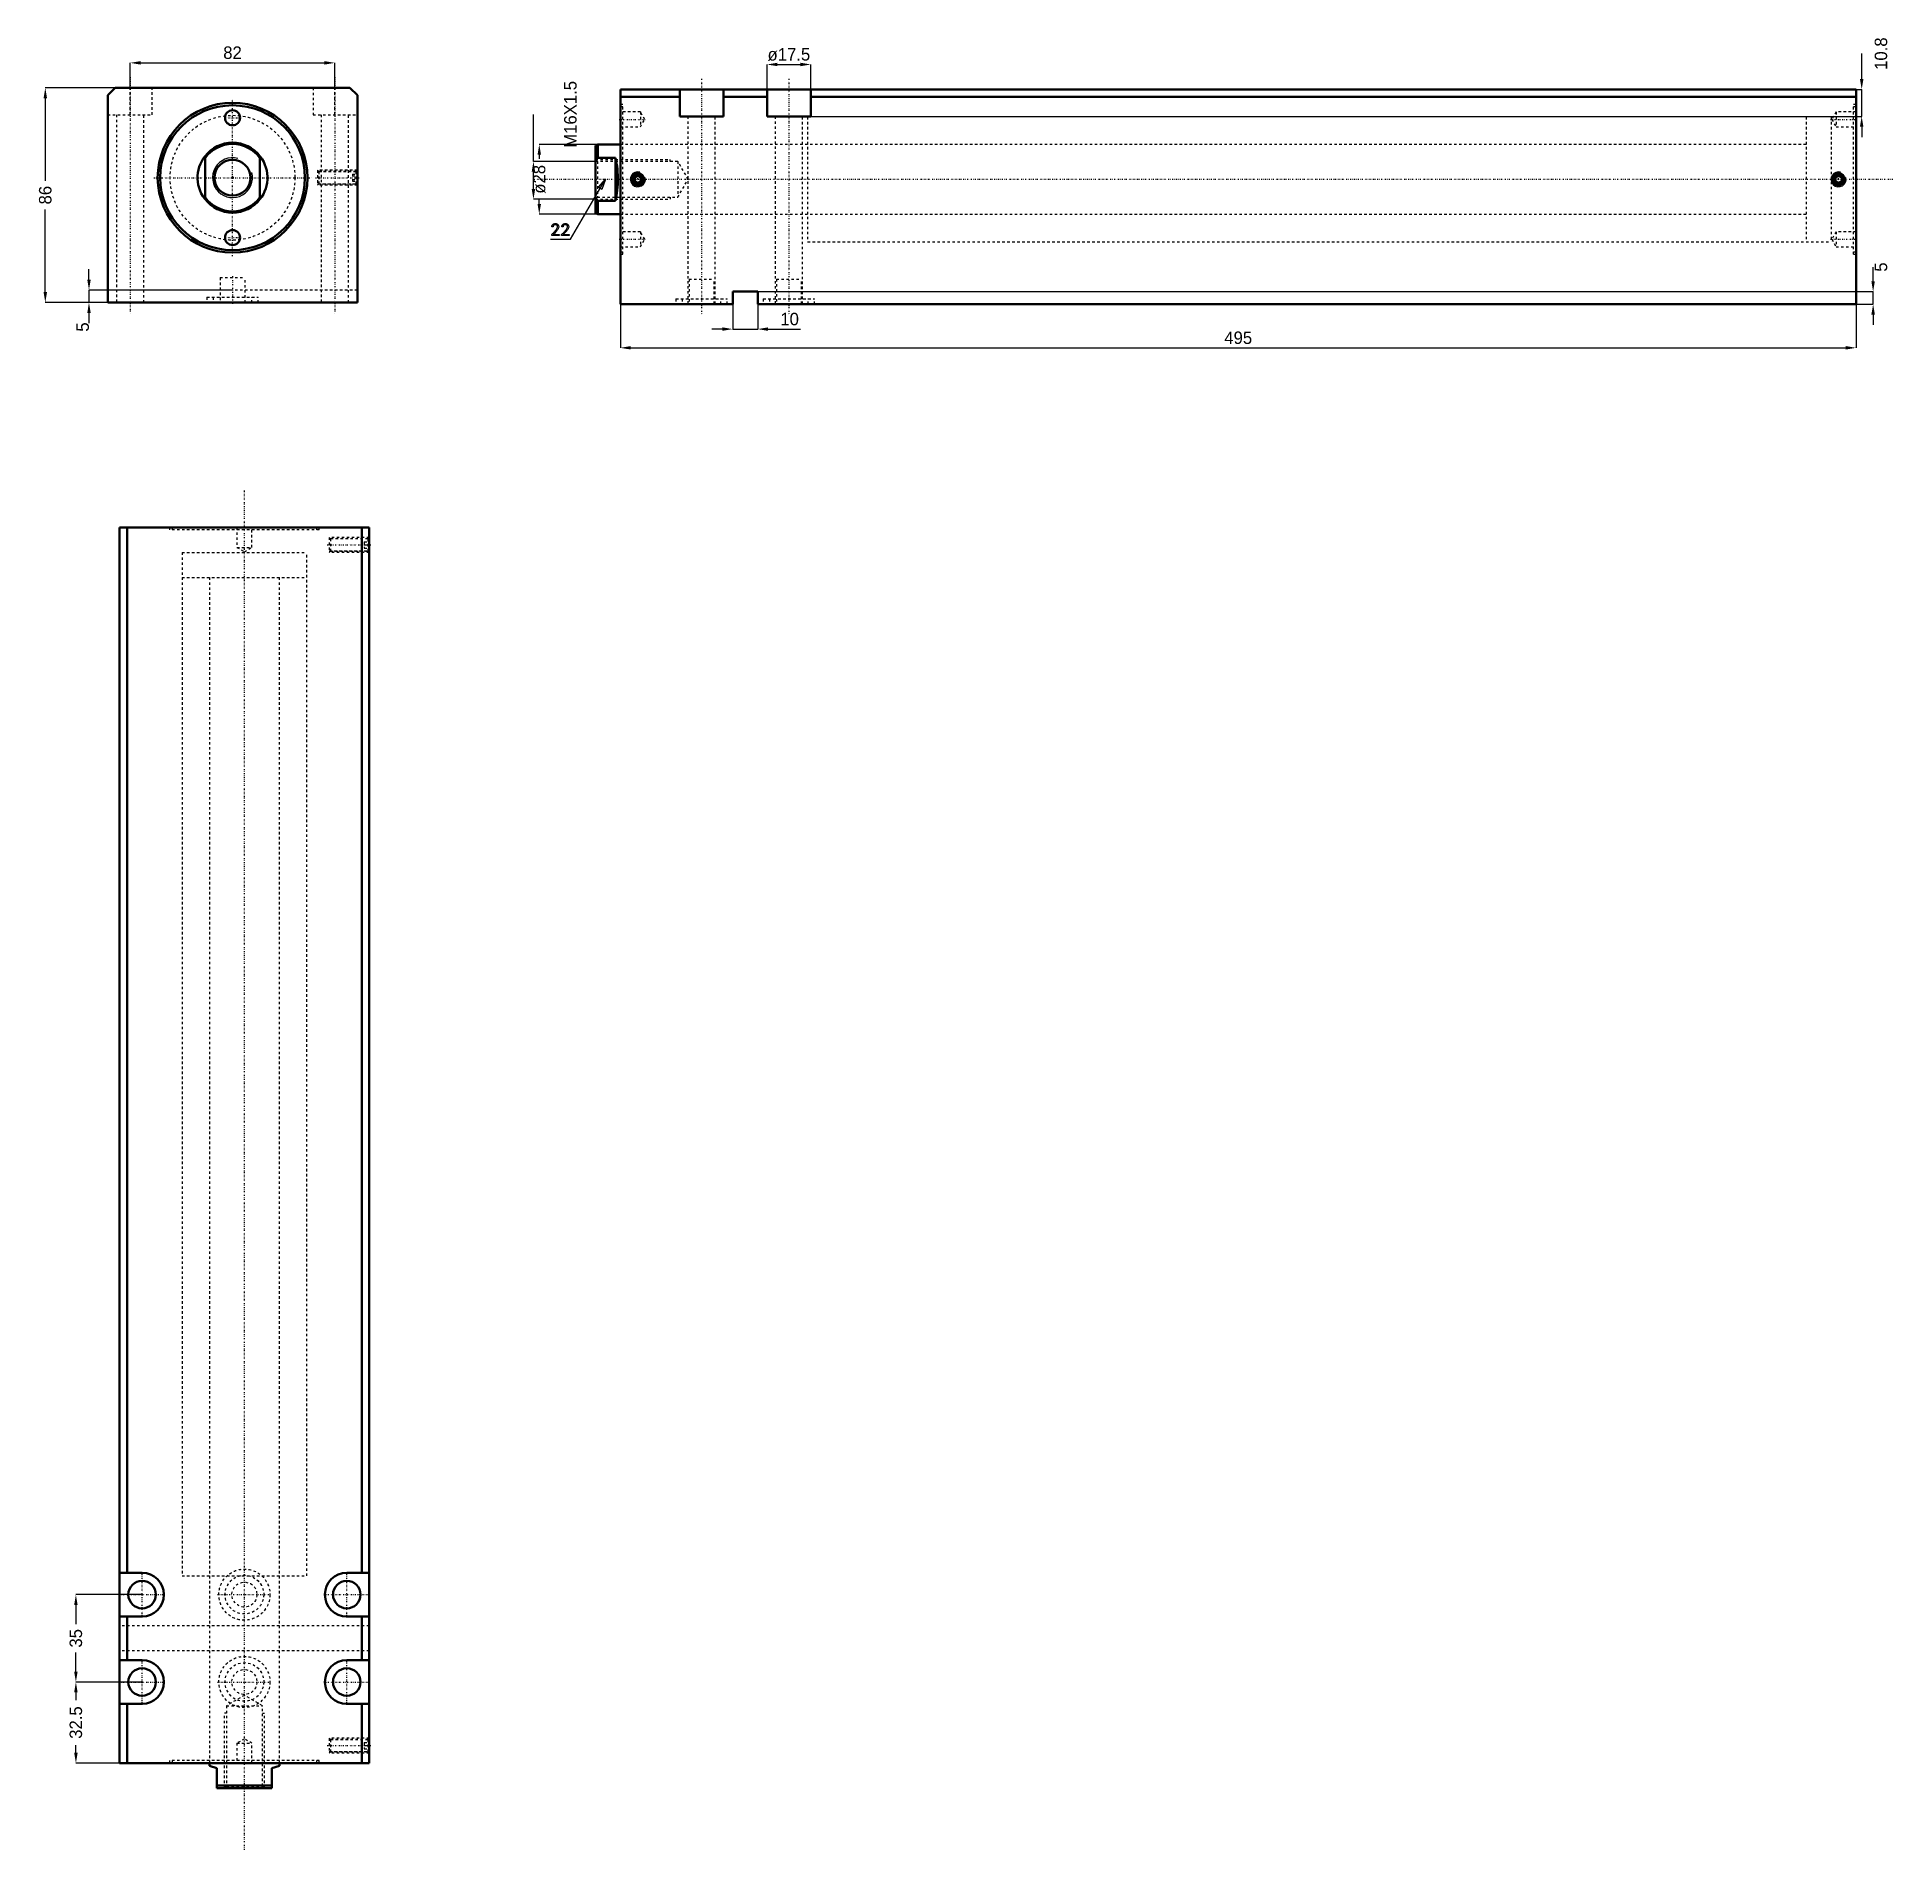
# Model space of a CAD drawing. Header units: millimetres. Extents: x -78 to 665, y -670 to 56.
import ezdxf

# ---------------------------------------------------------------- set-up
doc = ezdxf.new("R2010")
doc.units = ezdxf.units.MM
doc.linetypes.add('Center', pattern=[1.5, 0.45, -0.5, 0.05, -0.5])
doc.linetypes.add('Dashed', pattern=[2, 1, -1])
for name, color, linetype, lineweight in [('2d ConnectionPoints', 7, 'Continuous', 50), ('AM_0', 7, 'Continuous', 50), ('AM_5', 3, 'Continuous', 25), ('AM_7', 7, 'Center', 25), ('AM_9', 6, 'Dashed', 25)]:
    doc.layers.add(name, color=color, linetype=linetype, lineweight=lineweight)
doc.dimstyles.new('ISO-25', dxfattribs={"dimtxt": 2.5, "dimasz": 2.5, "dimexe": 1.25, "dimexo": 0.625, "dimtad": 1, "dimtxsty": 'Standard', "dimcen": 2.5, "dimadec": 0, "dimazin": 0, "dimtfac": 1, "dimtmove": 0, "dimatfit": 3, "dimfxl": 0, "dimarcsym": 0})

# ---------------------------------------------------------------- blocks, each defined once
blk = doc.blocks.new('1_JECX_MF_INLA_50_400_0_rod__0_in_JECX_MF_160_INLA_50_400_0__0')
at = {"layer": 'AM_0'}
for p, q in [((-11, -8.66), (-11, 8.66)), ((11, 8.66), (11, -8.66))]:
    blk.add_line(p, q, dxfattribs=at)
for points in [[(-11, 8.66), (-11.71, 7.67), (-12.34, 6.62), (-12.87, 5.52), (-13.3, 4.38), (-13.63, 3.2), (-13.86, 2), (-13.98, 0.78), (-13.99, -0.44), (-13.9, -1.65), (-13.7, -2.86), (-13.4, -4.04), (-13, -5.2), (-12.5, -6.31), (-11.9, -7.37), (-11.21, -8.38), (-11, -8.66)], [(11, -8.66), (11.71, -7.67), (12.34, -6.62), (12.87, -5.52), (13.3, -4.38), (13.63, -3.2), (13.86, -2), (13.98, -0.78), (13.99, 0.44), (13.9, 1.65), (13.7, 2.86), (13.4, 4.04), (13, 5.2), (12.5, 6.31), (11.9, 7.37), (11.21, 8.38), (11, 8.66)]]:
    blk.add_lwpolyline(points, dxfattribs=at)
blk.add_circle((0, 0), 7.19, dxfattribs=at)
for radius, start, end in [(14, 38.21321, 141.78679), (13.5, 35.43094, 144.56906), (13.5, 215.43094, 324.56906), (14, 218.21321, 321.78679)]:
    blk.add_arc((0, 0), radius, start, end, dxfattribs=at)
at = {"layer": 'AM_5'}
blk.add_arc((0, 0), 8, 75, 15, dxfattribs=at)
blk = doc.blocks.new('2_JECX_MF_EXLA_50_400_0_body__0_in_JECX_MF_160_INLA_50_400_0__0')
at = {"layer": 'AM_0'}
for p, q in [((-47, 36), (-50, 33)), ((-50, 33), (-50, -50)), ((47, 36), (-47, 36)), ((50, 33), (47, 36)), ((50, -50), (50, 33)), ((-50, -50), (50, -50))]:
    blk.add_line(p, q, dxfattribs=at)
for centre, radius in [((0, 0), 30), ((0, 0), 29), ((0, 24), 3), ((0, -24), 3)]:
    blk.add_circle(centre, radius, dxfattribs=at)
at = {"layer": 'AM_5', "linetype": 'Dashed'}
for p, q in [((50, 3), (34, 3)), ((50, -3), (34, -3))]:
    blk.add_line(p, q, dxfattribs=at)
at = {"layer": 'AM_7'}
for p, q in [((-41, 40.3), (-41, -54.3)), ((41, 40.3), (41, -54.3)), ((0, -31.5), (0, 31.5)), ((-3.15, 24), (3.15, 24)), ((-31.5, 0), (31.5, 0)), ((33.2, 0), (50.8, 0)), ((-3.15, -24), (3.15, -24)), ((0, -39.5), (0, -50.5))]:
    blk.add_line(p, q, dxfattribs=at)
at = {"layer": 'AM_9'}
for p, q in [((-41, 25.2), (-41, 36)), ((-32.25, 25.2), (-32.25, 36)), ((32.25, 36), (32.25, 25.2)), ((41, 25.2), (41, 36)), ((-50, 25.2), (-32.25, 25.2)), ((-46.5, 25.2), (-46.5, -50)), ((-35.5, -50), (-35.5, 25.2)), ((32.25, 25.2), (50, 25.2)), ((35.5, 25.2), (35.5, -50)), ((46.5, -50), (46.5, 25.2)), ((34.54, 2.46), (34, 3)), ((34, 3), (34, -3)), ((49.5, 2.4), (34, 2.4)), ((49.46, 2.46), (34.54, 2.46)), ((34.54, 2.46), (34.54, -2.46)), ((48, 1.44), (50, 1.44)), ((48, 1.44), (48, -1.44)), ((48, 0.72), (50, 0.72)), ((50, 3), (49.46, 2.46)), ((49.46, 2.46), (49.46, -2.46)), ((50, 1.9), (49.5, 2.4)), ((49.5, 2.4), (49.5, -2.4)), ((34, -2.4), (49.5, -2.4)), ((34, -3), (34.54, -2.46)), ((34.54, -2.46), (49.46, -2.46)), ((48, -0.72), (50, -0.72)), ((48, -1.44), (50, -1.44)), ((49.46, -2.46), (50, -3)), ((49.5, -2.4), (50, -1.9)), ((-5, -40), (5, -40)), ((-5, -40), (-5, -50)), ((5, -50), (5, -40)), ((50, -45), (-50, -45)), ((-10.25, -47.9), (10.25, -47.9)), ((-10.25, -47.9), (-10.25, -50)), ((-7.75, -47.9), (-7.75, -50)), ((7.75, -50), (7.75, -47.9)), ((10.25, -50), (10.25, -47.9))]:
    blk.add_line(p, q, dxfattribs=at)
blk.add_circle((0, 0), 25, dxfattribs=at)
blk = doc.blocks.new('*D3')
at = {"layer": 'AM_5', "color": 0, "lineweight": -2}
for p, q in [((-41, 36), (-41, 46)), ((-36.83, 46), (36.83, 46)), ((41, 36), (41, 46))]:
    blk.add_line(p, q, dxfattribs=at)
at = {"layer": 'AM_5', "color": 0}
for points in [[(-36.83, 46.69), (-36.83, 45.31), (-41, 46)], [(36.83, 45.31), (36.83, 46.69), (41, 46)]]:
    blk.add_solid(points, dxfattribs=at)
at = {"layer": 'Defpoints', "color": 0}
for p in [(41, 46), (-41, 36), (41, 36)]:
    blk.add_point(p, dxfattribs=at)
at = {"layer": 'AM_5', "color": 0, "insert": (0, 50.05), "char_height": 5, "attachment_point": 5}
blk.add_mtext('82', dxfattribs=at)
blk = doc.blocks.new('*D4')
at = {"layer": 'AM_5', "color": 0, "lineweight": -2}
for p, q in [((-47, 36), (-75, 36)), ((-75, 31.83), (-75, -1.28)), ((-75, -45.83), (-75, -12.72)), ((-50, -50), (-75, -50))]:
    blk.add_line(p, q, dxfattribs=at)
at = {"layer": 'AM_5', "color": 0}
for points in [[(-74.31, 31.83), (-75.69, 31.83), (-75, 36)], [(-75.69, -45.83), (-74.31, -45.83), (-75, -50)]]:
    blk.add_solid(points, dxfattribs=at)
at = {"layer": 'Defpoints', "color": 0}
for p in [(-47, 36), (-75, -50), (-50, -50)]:
    blk.add_point(p, dxfattribs=at)
at = {"layer": 'AM_5', "color": 0, "insert": (-75, -7), "char_height": 5, "attachment_point": 5, "rotation": 90}
blk.add_mtext('86', dxfattribs=at)
blk = doc.blocks.new('*D5')
at = {"layer": 'AM_5', "color": 0, "lineweight": -2}
for p, q in [((-57.5, -40.83), (-57.5, -36.67)), ((0, -45), (-57.5, -45)), ((-57.5, -45), (-57.5, -50)), ((-50, -50), (-57.5, -50)), ((-57.5, -54.17), (-57.5, -58.33))]:
    blk.add_line(p, q, dxfattribs=at)
at = {"layer": 'AM_5', "color": 0}
for points in [[(-58.19, -40.83), (-56.81, -40.83), (-57.5, -45)], [(-56.81, -54.17), (-58.19, -54.17), (-57.5, -50)]]:
    blk.add_solid(points, dxfattribs=at)
at = {"layer": 'Defpoints', "color": 0}
for p in [(-57.5, -50), (-50, -50), (0, -45)]:
    blk.add_point(p, dxfattribs=at)
at = {"layer": 'AM_5', "color": 0, "insert": (-60, -59.83), "char_height": 5, "attachment_point": 5, "rotation": 90}
blk.add_mtext('5', dxfattribs=at)
blk = doc.blocks.new('1_JECX_MF_INLA_50_400_0_rod__0_in_JECX_MF_160_INLA_50_400_0__4')
at = {"layer": 'AM_0'}
for p, q in [((-14, 0), (-14, -1.03)), ((14, -1.03), (14, 0)), ((-11, -2), (-14, -1.03)), ((-11, -10), (-11, -2)), ((14, -1.03), (11, -2)), ((11, -2), (11, -10)), ((-11, -9), (11, -9)), ((-11, -10), (11, -10))]:
    blk.add_line(p, q, dxfattribs=at)
at = {"layer": 'AM_5', "linetype": 'Dashed'}
for p, q in [((-8, -10), (-8, 20)), ((-7.19, 20), (-8, 20)), ((7.19, 20), (8, 20)), ((8, -10), (8, 20))]:
    blk.add_line(p, q, dxfattribs=at)
at = {"layer": 'AM_7'}
blk.add_line((0, -34.75), (0, 509.75), dxfattribs=at)
at = {"layer": 'AM_9'}
for p, q in [((-25, 485), (25, 485)), ((-25, 485), (-25, 475)), ((25, 475), (25, 485)), ((-25, 475), (25, 475)), ((-14, 475), (-14, 0)), ((14, 0), (14, 475)), ((0, 27.15), (-7.19, 23)), ((-7.19, 23), (7.19, 23)), ((-7.19, 23), (-7.19, -9.19)), ((7.19, 23), (0, 27.15)), ((7.19, -9.19), (7.19, 23)), ((-7.19, -9.19), (-8, -10)), ((-7.19, -9.19), (7.19, -9.19)), ((8, -10), (7.19, -9.19))]:
    blk.add_line(p, q, dxfattribs=at)
blk = doc.blocks.new('2_JECX_MF_EXLA_50_400_0_body__0_in_JECX_MF_160_INLA_50_400_0__4')
at = {"layer": 'AM_0'}
for p, q in [((50, 495), (-50, 495)), ((-50, 495), (-50, 0)), ((-47, 495), (-47, 76.25)), ((47, 495), (47, 76.25)), ((50, 495), (50, 0)), ((-41, 76.25), (-50, 76.25)), ((50, 76.25), (41, 76.25)), ((-50, 58.75), (-41, 58.75)), ((-47, 58.75), (-47, 41.25)), ((41, 58.75), (50, 58.75)), ((47, 58.75), (47, 41.25)), ((-41, 41.25), (-50, 41.25)), ((50, 41.25), (41, 41.25)), ((-50, 23.75), (-41, 23.75)), ((-47, 23.75), (-47, 0)), ((41, 23.75), (50, 23.75)), ((47, 23.75), (47, 0)), ((50, 0), (-50, 0))]:
    blk.add_line(p, q, dxfattribs=at)
for centre in [(-41, 67.5), (41, 67.5), (-41, 32.5), (41, 32.5)]:
    blk.add_circle(centre, 5.5, dxfattribs=at)
for centre, start, end in [((-41, 67.5), 270, 90), ((41, 67.5), 90, 270), ((-41, 32.5), 270, 90), ((41, 32.5), 90, 270)]:
    blk.add_arc(centre, 8.75, start, end, dxfattribs=at)
at = {"layer": 'AM_5', "linetype": 'Dashed'}
for p, q in [((50, 491), (34, 491)), ((50, 485), (34, 485)), ((50, 10), (34, 10)), ((50, 4), (34, 4))]:
    blk.add_line(p, q, dxfattribs=at)
at = {"layer": 'AM_7'}
for p, q in [((33.2, 488), (50.8, 488)), ((-41, 58.3125), (-41, 76.6875)), ((41, 58.3125), (41, 76.6875)), ((-50.1875, 67.5), (-31.8125, 67.5)), ((-10.7625, 67.5), (10.7625, 67.5)), ((31.8125, 67.5), (50.1875, 67.5)), ((-41, 23.3125), (-41, 41.6875)), ((41, 23.3125), (41, 41.6875)), ((-50.1875, 32.5), (-31.8125, 32.5)), ((-10.7625, 32.5), (10.7625, 32.5)), ((31.8125, 32.5), (50.1875, 32.5)), ((33.2, 7), (50.8, 7))]:
    blk.add_line(p, q, dxfattribs=at)
at = {"layer": 'AM_9'}
for p, q in [((-30, 495), (-30, 494)), ((30, 494), (-30, 494)), ((-29, 495), (-29, 494)), ((-3, 495), (-3, 487)), ((3, 487), (3, 495)), ((29, 494), (29, 495)), ((30, 494), (30, 495)), ((34, 491), (34, 485)), ((34.5415, 490.4585), (34, 491)), ((50, 491), (49.4585, 490.4585)), ((-25, 485), (25, 485)), ((-25, 485), (-25, 75)), ((-3, 487), (0, 485.2679)), ((-3, 487), (3, 487)), ((0, 485.2679), (3, 487)), ((25, 75), (25, 485)), ((49.5, 490.4), (34, 490.4)), ((34, 485.6), (49.5, 485.6)), ((34, 485), (34.5415, 485.5415)), ((49.4585, 490.4585), (34.5415, 490.4585)), ((34.5415, 490.4585), (34.5415, 485.5415)), ((34.5415, 485.5415), (49.4585, 485.5415)), ((48, 489.25), (50, 489.25)), ((48, 489.25), (48, 486.75)), ((48, 488), (50, 488)), ((48, 486.75), (50, 486.75)), ((49.4585, 490.4585), (49.4585, 485.5415)), ((49.4585, 485.5415), (50, 485)), ((49.5, 490.4), (49.5, 485.6)), ((50, 489.9), (49.5, 490.4)), ((49.5, 485.6), (50, 486.1)), ((-25, 75), (25, 75)), ((-14, 75), (-14, 0)), ((14, 0), (14, 75)), ((50, 55), (-50, 55)), ((50, 45), (-50, 45)), ((0, 9.7321), (-3, 8)), ((-3, 8), (3, 8)), ((-3, 8), (-3, 0)), ((3, 8), (0, 9.7321)), ((3, 0), (3, 8)), ((34, 10), (34, 4)), ((34.5415, 9.4585), (34, 10)), ((49.5, 9.4), (34, 9.4)), ((49.4585, 9.4585), (34.5415, 9.4585)), ((34.5415, 9.4585), (34.5415, 4.5415)), ((48, 8.25), (50, 8.25)), ((48, 8.25), (48, 5.75)), ((50, 10), (49.4585, 9.4585)), ((49.4585, 9.4585), (49.4585, 4.5415)), ((50, 8.9), (49.5, 9.4)), ((49.5, 9.4), (49.5, 4.6)), ((30, 1), (-30, 1)), ((-30, 1), (-30, 0)), ((-29, 1), (-29, 0)), ((29, 0), (29, 1)), ((30, 0), (30, 1)), ((34, 4.6), (49.5, 4.6)), ((34, 4), (34.5415, 4.5415)), ((34.5415, 4.5415), (49.4585, 4.5415)), ((48, 7), (50, 7)), ((48, 5.75), (50, 5.75)), ((49.4585, 4.5415), (50, 4)), ((49.5, 4.6), (50, 5.1))]:
    blk.add_line(p, q, dxfattribs=at)
for centre, radius in [((0, 67.5), 10.25), ((0, 67.5), 7.75), ((0, 67.5), 5), ((0, 32.5), 10.25), ((0, 32.5), 7.75), ((0, 32.5), 5)]:
    blk.add_circle(centre, radius, dxfattribs=at)
blk = doc.blocks.new('*D11')
at = {"layer": 'AM_5', "color": 0, "lineweight": -2}
for p, q in [((-36.24, -567.6), (-62.74, -567.6)), ((-62.74, -571.77), (-62.74, -579.43)), ((-62.74, -598.43), (-62.74, -590.77)), ((-36.24, -602.6), (-62.74, -602.6))]:
    blk.add_line(p, q, dxfattribs=at)
at = {"layer": 'AM_5', "color": 0}
for points in [[(-63.44, -571.77), (-62.05, -571.77), (-62.74, -567.6)], [(-63.44, -598.43), (-62.05, -598.43), (-62.74, -602.6)]]:
    blk.add_solid(points, dxfattribs=at)
at = {"layer": 'Defpoints', "color": 0}
for p in [(-62.74, -567.6), (-36.24, -567.6), (-36.24, -602.6)]:
    blk.add_point(p, dxfattribs=at)
at = {"layer": 'AM_5', "color": 0, "insert": (-62.74, -585.1), "char_height": 5, "attachment_point": 5, "rotation": 90}
blk.add_mtext('35', dxfattribs=at)
blk = doc.blocks.new('*D12')
at = {"layer": 'AM_5', "color": 0, "lineweight": -2}
for p, q in [((-36.24, -602.6), (-62.74, -602.6)), ((-62.74, -606.77), (-62.74, -609.85)), ((-62.74, -630.93), (-62.74, -627.85)), ((-45.24, -635.1), (-62.74, -635.1))]:
    blk.add_line(p, q, dxfattribs=at)
at = {"layer": 'AM_5', "color": 0}
for points in [[(-63.44, -606.77), (-62.05, -606.77), (-62.74, -602.6)], [(-63.44, -630.93), (-62.05, -630.93), (-62.74, -635.1)]]:
    blk.add_solid(points, dxfattribs=at)
at = {"layer": 'Defpoints', "color": 0}
for p in [(-36.24, -602.6), (-62.74, -635.1), (-45.24, -635.1)]:
    blk.add_point(p, dxfattribs=at)
at = {"layer": 'AM_5', "color": 0, "insert": (-62.74, -618.85), "char_height": 5, "attachment_point": 5, "rotation": 90}
blk.add_mtext('32.5', dxfattribs=at)
blk = doc.blocks.new('1_JECX_MF_INLA_50_400_0_rod__0_in_JECX_MF_160_INLA_50_400_0__2')
at = {"layer": 'AM_0'}
for p, q in [((-9, 14), (-10, 13.5)), ((-10, 13.5), (-10, -13.5)), ((-9, 8.66), (-10, 7.83)), ((0, 14), (-9, 14)), ((-9, 14), (-9, 8.66)), ((-2, 8.66), (-9, 8.66)), ((-2, 8.66), (-2, -8.66)), ((-10, -13.5), (-9, -14)), ((-9, -8.66), (-2, -8.66)), ((-9, -8.66), (-9, -14)), ((-9, -14), (0, -14))]:
    blk.add_line(p, q, dxfattribs=at)
for points in [[(-2, -8.66), (-1.77, -7.67), (-1.57, -6.62), (-1.39, -5.52), (-1.25, -4.38), (-1.15, -3.2), (-1.07, -2), (-1.03, -0.78), (-1.03, 0.44), (-1.06, 1.65), (-1.12, 2.86), (-1.22, 4.04), (-1.35, 5.2), (-1.51, 6.31), (-1.71, 7.37), (-1.93, 8.38), (-2, 8.66)], [(-10, -7.83), (-9.96, -7.86), (-9, -8.66)]]:
    blk.add_lwpolyline(points, dxfattribs=at)
at = {"layer": 'AM_5', "linetype": 'Dashed'}
for p, q in [((-10, 8), (20, 8)), ((20, 7.19), (20, 8)), ((20, -7.19), (20, -8)), ((-10, -8), (20, -8))]:
    blk.add_line(p, q, dxfattribs=at)
at = {"layer": 'AM_7'}
blk.add_line((-34.75, 0), (509.75, 0), dxfattribs=at)
at = {"layer": 'AM_9'}
for p, q in [((485, 25), (475, 25)), ((475, 25), (475, -25)), ((485, 25), (485, -25)), ((-9.19, 7.19), (-10, 8)), ((475, 14), (0, 14)), ((23, 7.19), (-9.19, 7.19)), ((-9.19, 7.19), (-9.19, -7.19)), ((27.15, 0), (23, 7.19)), ((23, 7.19), (23, -7.19)), ((23, -7.19), (27.15, 0)), ((-10, -8), (-9.19, -7.19)), ((-9.19, -7.19), (23, -7.19)), ((0, -14), (475, -14)), ((475, -25), (485, -25))]:
    blk.add_line(p, q, dxfattribs=at)
blk = doc.blocks.new('2_JECX_MF_EXLA_50_400_0_body__0_in_JECX_MF_160_INLA_50_400_0__2')
at = {"layer": 'AM_0'}
for p, q in [((0, -50), (0, 36)), ((495, 36), (0, 36)), ((23.75, 33), (0, 33)), ((23.75, 25.2), (23.75, 36)), ((41.25, 25.2), (41.25, 36)), ((58.75, 33), (41.25, 33)), ((58.75, 25.2), (58.75, 36)), ((76.25, 25.2), (76.25, 36)), ((495, 33), (76.25, 33)), ((495, -50), (495, 36)), ((23.75, 25.2), (41.25, 25.2)), ((58.75, 25.2), (76.25, 25.2)), ((7, 1.44), (5.75, 0.72)), ((5.75, 0.72), (5.75, -0.72)), ((8.25, 0.72), (7, 1.44)), ((8.25, -0.72), (8.25, 0.72)), ((488, 1.44), (486.75, 0.72)), ((486.75, 0.72), (486.75, -0.72)), ((489.25, 0.72), (488, 1.44)), ((489.25, -0.72), (489.25, 0.72)), ((5.75, -0.72), (7, -1.44)), ((7, -1.44), (8.25, -0.72)), ((486.75, -0.72), (488, -1.44)), ((488, -1.44), (489.25, -0.72)), ((45, -50), (0, -50)), ((55, -45), (45, -45)), ((45, -45), (45, -50)), ((55, -50), (55, -45)), ((495, -50), (55, -50))]:
    blk.add_line(p, q, dxfattribs=at)
for centre, radius in [((7, 0), 2.46), ((7, 0), 2.4), ((7, 0), 1.9), ((488, 0), 2.46), ((488, 0), 2.4), ((488, 0), 1.9)]:
    blk.add_circle(centre, radius, dxfattribs=at)
at = {"layer": 'AM_5'}
for centre in [(7, 0), (488, 0)]:
    blk.add_arc(centre, 3, 75, 15, dxfattribs=at)
at = {"layer": 'AM_7'}
for p, q in [((32.5, 40.3), (32.5, -54.3)), ((67.5, 40.3), (67.5, -54.3)), ((-0.49, 24), (10.22, 24)), ((484.78, 24), (495.49, 24)), ((7, -3.15), (7, 3.15)), ((488, -3.15), (488, 3.15)), ((-0.49, -24), (10.22, -24)), ((484.78, -24), (495.49, -24))]:
    blk.add_line(p, q, dxfattribs=at)
at = {"layer": 'AM_9'}
for p, q in [((1, 30), (0, 30)), ((1, -30), (1, 30)), ((494, -30), (494, 30)), ((495, 30), (494, 30)), ((1, 29), (0, 29)), ((8, 27), (0, 27)), ((9.73, 24), (8, 27)), ((8, 27), (8, 21)), ((8, 21), (9.73, 24)), ((27, 25.2), (27, -50)), ((38, -50), (38, 25.2)), ((62, 25.2), (62, -50)), ((73, -50), (73, 25.2)), ((485, 25), (75, 25)), ((75, 25), (75, -25)), ((485, 25), (485, -25)), ((487, 27), (485.27, 24)), ((485.27, 24), (487, 21)), ((495, 27), (487, 27)), ((487, 27), (487, 21)), ((495, 29), (494, 29)), ((0, 21), (8, 21)), ((487, 21), (495, 21)), ((75, 14), (0, 14)), ((0, -14), (75, -14)), ((8, -21), (0, -21)), ((9.73, -24), (8, -21)), ((8, -21), (8, -27)), ((487, -21), (485.27, -24)), ((495, -21), (487, -21)), ((487, -21), (487, -27)), ((0, -27), (8, -27)), ((0, -29), (1, -29)), ((8, -27), (9.73, -24)), ((75, -25), (485, -25)), ((485.27, -24), (487, -27)), ((487, -27), (495, -27)), ((494, -29), (495, -29)), ((0, -30), (1, -30)), ((494, -30), (495, -30)), ((27.5, -40), (37.5, -40)), ((27.5, -40), (27.5, -50)), ((37.5, -50), (37.5, -40)), ((62.5, -40), (72.5, -40)), ((62.5, -40), (62.5, -50)), ((72.5, -50), (72.5, -40)), ((22.25, -47.9), (42.75, -47.9)), ((22.25, -47.9), (22.25, -50)), ((24.75, -47.9), (24.75, -50)), ((40.25, -50), (40.25, -47.9)), ((42.75, -50), (42.75, -47.9)), ((57.25, -47.9), (77.75, -47.9)), ((57.25, -47.9), (57.25, -50)), ((59.75, -47.9), (59.75, -50)), ((75.25, -50), (75.25, -47.9)), ((77.75, -50), (77.75, -47.9))]:
    blk.add_line(p, q, dxfattribs=at)
blk = doc.blocks.new('*D23')
at = {"layer": 'AM_5', "color": 0, "lineweight": -2}
for p, q in [((214.12, 35.35), (214.12, 45.35)), ((218.29, 45.35), (227.46, 45.35)), ((231.62, 35.35), (231.62, 45.35))]:
    blk.add_line(p, q, dxfattribs=at)
at = {"layer": 'AM_5', "color": 0}
for points in [[(218.29, 46.05), (218.29, 44.66), (214.12, 45.35)], [(227.46, 46.05), (227.46, 44.66), (231.62, 45.35)]]:
    blk.add_solid(points, dxfattribs=at)
at = {"layer": 'Defpoints', "color": 0}
for p in [(231.62, 45.35), (214.12, 35.35), (231.62, 35.35)]:
    blk.add_point(p, dxfattribs=at)
at = {"layer": 'AM_5', "color": 0, "insert": (222.87, 49.35), "char_height": 5, "attachment_point": 5}
blk.add_mtext('ø17.5', dxfattribs=at)
blk = doc.blocks.new('*D24')
at = {"layer": 'AM_5', "color": 0, "lineweight": -2}
for p, q in [((652.62, 39.52), (652.62, 49.69)), ((231.62, 35.35), (652.62, 35.35)), ((652.62, 24.55), (652.62, 35.35)), ((231.62, 24.55), (652.62, 24.55)), ((652.62, 20.39), (652.62, 16.22))]:
    blk.add_line(p, q, dxfattribs=at)
at = {"layer": 'AM_5', "color": 0}
for points in [[(651.93, 39.52), (653.32, 39.52), (652.62, 35.35)], [(651.93, 20.39), (653.32, 20.39), (652.62, 24.55)]]:
    blk.add_solid(points, dxfattribs=at)
at = {"layer": 'Defpoints', "color": 0}
for p in [(231.62, 35.35), (652.62, 35.35), (231.62, 24.55)]:
    blk.add_point(p, dxfattribs=at)
at = {"layer": 'AM_5', "color": 0, "insert": (660.37, 49.69), "char_height": 5, "attachment_point": 5, "rotation": 90}
blk.add_mtext('10.8', dxfattribs=at)
blk = doc.blocks.new('*D25')
at = {"layer": 'AM_5', "color": 0, "lineweight": -2}
for p, q in [((155.37, -50.65), (155.37, -68.15)), ((650.37, -50.65), (650.37, -68.15)), ((159.54, -68.15), (646.21, -68.15))]:
    blk.add_line(p, q, dxfattribs=at)
at = {"layer": 'AM_5', "color": 0}
for points in [[(159.54, -67.45), (159.54, -68.84), (155.37, -68.15)], [(646.21, -67.45), (646.21, -68.84), (650.37, -68.15)]]:
    blk.add_solid(points, dxfattribs=at)
at = {"layer": 'Defpoints', "color": 0}
for p in [(155.37, -50.65), (650.37, -50.65), (650.37, -68.15)]:
    blk.add_point(p, dxfattribs=at)
at = {"layer": 'AM_5', "color": 0, "insert": (402.87, -64.15), "char_height": 5, "attachment_point": 5}
blk.add_mtext('495', dxfattribs=at)
blk = doc.blocks.new('*D26')
at = {"layer": 'AM_5', "color": 0, "lineweight": -2}
for p, q in [((146.37, 13.35), (122.87, 13.35)), ((122.87, 9.19), (122.87, 7.52)), ((122.87, -10.48), (122.87, -8.81)), ((146.37, -14.65), (122.87, -14.65))]:
    blk.add_line(p, q, dxfattribs=at)
at = {"layer": 'AM_5', "color": 0}
for points in [[(122.18, 9.19), (123.57, 9.19), (122.87, 13.35)], [(122.18, -10.48), (123.57, -10.48), (122.87, -14.65)]]:
    blk.add_solid(points, dxfattribs=at)
at = {"layer": 'Defpoints', "color": 0}
for p in [(122.87, 13.35), (146.37, 13.35), (146.37, -14.65)]:
    blk.add_point(p, dxfattribs=at)
at = {"layer": 'AM_5', "color": 0, "insert": (122.87, -0.65), "char_height": 5, "attachment_point": 5, "rotation": 90}
blk.add_mtext('ø28', dxfattribs=at)
blk = doc.blocks.new('*D27')
at = {"layer": 'AM_5', "color": 0, "lineweight": -2}
for p, q in [((200.37, -45.65), (200.37, -60.65)), ((210.37, -50.65), (210.37, -60.65)), ((196.21, -60.65), (192.04, -60.65)), ((200.37, -60.65), (210.37, -60.65)), ((214.54, -60.65), (227.59, -60.65))]:
    blk.add_line(p, q, dxfattribs=at)
at = {"layer": 'AM_5', "color": 0}
for points in [[(196.21, -59.95), (196.21, -61.34), (200.37, -60.65)], [(214.54, -59.95), (214.54, -61.34), (210.37, -60.65)]]:
    blk.add_solid(points, dxfattribs=at)
at = {"layer": 'Defpoints', "color": 0}
for p in [(200.37, -45.65), (210.37, -50.65), (210.37, -60.65)]:
    blk.add_point(p, dxfattribs=at)
at = {"layer": 'AM_5', "color": 0, "insert": (223.17, -56.65), "char_height": 5, "attachment_point": 5}
blk.add_mtext('10', dxfattribs=at)
blk = doc.blocks.new('*D28')
at = {"layer": 'AM_5', "color": 0, "lineweight": -2}
for p, q in [((657.21, -41.48), (657.21, -35.81)), ((200.37, -45.65), (657.21, -45.65)), ((210.37, -50.65), (657.21, -50.65)), ((657.21, -50.65), (657.21, -45.65)), ((657.21, -54.81), (657.21, -58.98))]:
    blk.add_line(p, q, dxfattribs=at)
at = {"layer": 'AM_5', "color": 0}
for points in [[(656.51, -41.48), (657.9, -41.48), (657.21, -45.65)], [(656.51, -54.81), (657.9, -54.81), (657.21, -50.65)]]:
    blk.add_solid(points, dxfattribs=at)
at = {"layer": 'Defpoints', "color": 0}
for p in [(200.37, -45.65), (210.37, -50.65), (657.21, -50.65)]:
    blk.add_point(p, dxfattribs=at)
at = {"layer": 'AM_5', "color": 0, "insert": (660.37, -35.81), "char_height": 5, "attachment_point": 5, "rotation": 90}
blk.add_mtext('5', dxfattribs=at)
blk = doc.blocks.new('*D29')
at = {"layer": 'AM_5', "color": 0, "lineweight": -2}
for p, q in [((120.54, 6.54), (120.54, 25.37)), ((146.19, 6.54), (120.54, 6.54)), ((120.54, -4.48), (120.54, 2.37)), ((145.37, -8.65), (120.54, -8.65))]:
    blk.add_line(p, q, dxfattribs=at)
at = {"layer": 'AM_5', "color": 0}
for points in [[(119.85, 2.37), (121.23, 2.37), (120.54, 6.54)], [(119.85, -4.48), (121.23, -4.48), (120.54, -8.65)]]:
    blk.add_solid(points, dxfattribs=at)
at = {"layer": 'Defpoints', "color": 0}
for p in [(146.19, 6.54), (120.54, -8.65), (145.37, -8.65)]:
    blk.add_point(p, dxfattribs=at)
at = {"layer": 'AM_5', "color": 0, "insert": (135.37, 25.37), "char_height": 5, "attachment_point": 5, "rotation": 90}
blk.add_mtext('M16X1.5', dxfattribs=at)

msp = doc.modelspace()

# ---------------------------------------------------------------- linework, layer by layer
at = {"layer": '2d ConnectionPoints'}
for p in [(0, 0), (155.373, -0.647), (4.759, -635.099)]:
    msp.add_point(p, dxfattribs=at)
at = {"layer": 'AM_5'}
for p, q in [((135.373, -24.647), (149.373, -0.647)), ((127.373, -24.647), (135.373, -24.647))]:
    msp.add_line(p, q, dxfattribs=at)
for points in [[(149.373, -0.647), (147.994, -4.666), (146.554, -3.826), (149.373, -0.647)], [(128.02, -22.536), (128.02, -22.536), (128.234, -22.341), (128.539, -22.055), (128.539, -22.055), (128.825, -21.778), (129.005, -21.599), (129.005, -21.599), (129.177, -21.418), (129.424, -21.133), (129.424, -21.133), (129.657, -20.834), (129.804, -20.625), (129.804, -20.625), (129.934, -20.417), (130.075, -20.121), (130.075, -20.121), (130.151, -19.844), (130.165, -19.67), (130.165, -19.67), (130.161, -19.572), (130.137, -19.433), (130.137, -19.433), (130.094, -19.305), (130.055, -19.224), (130.055, -19.224), (130.007, -19.15), (129.923, -19.051), (129.923, -19.051), (129.825, -18.969), (129.751, -18.922), (129.751, -18.922), (129.671, -18.884), (129.546, -18.842), (129.546, -18.842), (129.411, -18.819), (129.317, -18.815), (129.317, -18.815), (129.213, -18.819), (129.065, -18.843), (129.065, -18.843), (128.928, -18.886), (128.842, -18.925), (128.842, -18.925), (128.763, -18.974), (128.657, -19.061), (128.657, -19.061), (128.568, -19.166), (128.517, -19.246), (128.517, -19.246), (128.475, -19.332), (128.43, -19.474), (128.43, -19.474), (128.405, -19.63), (128.4, -19.741), (127.913, -19.741), (127.913, -19.741), (127.92, -19.574), (127.96, -19.342), (127.96, -19.342), (128.033, -19.132), (128.101, -19.003), (128.101, -19.003), (128.182, -18.886), (128.323, -18.732), (128.323, -18.732), (128.487, -18.605), (128.61, -18.535), (128.61, -18.535), (128.741, -18.478), (128.947, -18.416), (128.947, -18.416), (129.165, -18.383), (129.317, -18.376), (129.317, -18.376), (129.459, -18.382), (129.665, -18.414), (129.665, -18.414), (129.863, -18.472), (129.99, -18.526), (129.99, -18.526), (130.109, -18.591), (130.27, -18.71), (130.27, -18.71), (130.409, -18.854), (130.488, -18.964), (130.488, -18.964), (130.556, -19.084), (130.629, -19.28), (130.629, -19.28), (130.668, -19.494), (130.675, -19.647), (130.675, -19.647), (130.664, -19.82), (130.606, -20.087), (130.606, -20.087), (130.499, -20.36), (130.399, -20.547), (130.399, -20.547), (130.285, -20.733), (130.1, -21.002), (130.1, -21.002), (129.898, -21.259), (129.754, -21.423), (129.754, -21.423), (129.599, -21.59), (129.339, -21.861), (129.339, -21.861), (129.046, -22.157), (128.833, -22.367), (128.488, -22.705), (130.815, -22.708), (130.815, -23.147), (127.848, -23.147), (127.848, -22.692), (128.02, -22.536)], [(132.02, -22.536), (132.02, -22.536), (132.234, -22.341), (132.539, -22.055), (132.539, -22.055), (132.825, -21.778), (133.005, -21.599), (133.005, -21.599), (133.177, -21.418), (133.424, -21.133), (133.424, -21.133), (133.657, -20.834), (133.804, -20.625), (133.804, -20.625), (133.934, -20.417), (134.075, -20.121), (134.075, -20.121), (134.151, -19.844), (134.165, -19.67), (134.165, -19.67), (134.161, -19.572), (134.137, -19.433), (134.137, -19.433), (134.094, -19.305), (134.055, -19.224), (134.055, -19.224), (134.007, -19.15), (133.923, -19.051), (133.923, -19.051), (133.825, -18.969), (133.751, -18.922), (133.751, -18.922), (133.671, -18.884), (133.546, -18.842), (133.546, -18.842), (133.411, -18.819), (133.317, -18.815), (133.317, -18.815), (133.213, -18.819), (133.065, -18.843), (133.065, -18.843), (132.928, -18.886), (132.842, -18.925), (132.842, -18.925), (132.763, -18.974), (132.657, -19.061), (132.657, -19.061), (132.568, -19.166), (132.517, -19.246), (132.517, -19.246), (132.475, -19.332), (132.43, -19.474), (132.43, -19.474), (132.405, -19.63), (132.4, -19.741), (131.913, -19.741), (131.913, -19.741), (131.92, -19.574), (131.96, -19.342), (131.96, -19.342), (132.033, -19.132), (132.101, -19.003), (132.101, -19.003), (132.182, -18.886), (132.323, -18.732), (132.323, -18.732), (132.487, -18.605), (132.61, -18.535), (132.61, -18.535), (132.741, -18.478), (132.947, -18.416), (132.947, -18.416), (133.165, -18.383), (133.317, -18.376), (133.317, -18.376), (133.459, -18.382), (133.665, -18.414), (133.665, -18.414), (133.863, -18.472), (133.99, -18.526), (133.99, -18.526), (134.109, -18.591), (134.27, -18.71), (134.27, -18.71), (134.409, -18.854), (134.488, -18.964), (134.488, -18.964), (134.556, -19.084), (134.629, -19.28), (134.629, -19.28), (134.668, -19.494), (134.675, -19.647), (134.675, -19.647), (134.664, -19.82), (134.606, -20.087), (134.606, -20.087), (134.499, -20.36), (134.399, -20.547), (134.399, -20.547), (134.285, -20.733), (134.1, -21.002), (134.1, -21.002), (133.898, -21.259), (133.754, -21.423), (133.754, -21.423), (133.599, -21.59), (133.339, -21.861), (133.339, -21.861), (133.046, -22.157), (132.833, -22.367), (132.488, -22.705), (134.815, -22.708), (134.815, -23.147), (131.848, -23.147), (131.848, -22.692), (132.02, -22.536)]]:
    msp.add_lwpolyline(points, dxfattribs=at)

# ---------------------------------------------------------------- block references
for name, p in [('2_JECX_MF_EXLA_50_400_0_body__0_in_JECX_MF_160_INLA_50_400_0__0', (0, 0)), ('2_JECX_MF_EXLA_50_400_0_body__0_in_JECX_MF_160_INLA_50_400_0__2', (155.373, -0.647)), ('1_JECX_MF_INLA_50_400_0_rod__0_in_JECX_MF_160_INLA_50_400_0__2', (155.373, -0.647)), ('1_JECX_MF_INLA_50_400_0_rod__0_in_JECX_MF_160_INLA_50_400_0__0', (0, 0)), ('1_JECX_MF_INLA_50_400_0_rod__0_in_JECX_MF_160_INLA_50_400_0__4', (4.759, -635.099)), ('2_JECX_MF_EXLA_50_400_0_body__0_in_JECX_MF_160_INLA_50_400_0__4', (4.759, -635.099))]:
    msp.add_blockref(name, p)

# ---------------------------------------------------------------- dimensions: what is measured, and where the dimension line sits
for base, p1, p2, text, picture, middle in [((41, 46), (-41, 36), (41, 36), '82', '*D3', (0, 46)), ((231.623, 45.353), (214.123, 35.353), (231.623, 35.353), 'ø17.5', '*D23', (222.873, 45.353)), ((650.373, -68.147), (155.373, -50.647), (650.373, -50.647), '495', '*D25', (402.873, -68.147)), ((210.373, -60.647), (200.373, -45.647), (210.373, -50.647), '10', '*D27', (223.173, -60.647))]:
    dim = msp.add_linear_dim(base=base, p1=p1, p2=p2, text=text, dimstyle='ISO-25', override={"dimtxt": 5, "dimasz": 4.166667, "dimexe": 0, "dimexo": 0, "dimgap": 1.5}, dxfattribs=at)
    dim.commit()
    dim.dimension.update_dxf_attribs({"geometry": picture, "text_midpoint": middle, "dimtype": 160})
for base, p1, p2, text, picture, middle in [((652.623, 35.353), (231.623, 24.553), (231.623, 35.353), '10.8', '*D24', (660.373, 49.686)), ((120.54, -8.647), (146.185, 6.541), (145.373, -8.647), 'M16X1.5', '*D29', (135.373, 25.374)), ((-75, -50), (-47, 36), (-50, -50), '86', '*D4', (-75, -7)), ((122.873, 13.353), (146.373, -14.647), (146.373, 13.353), 'ø28', '*D26', (122.873, -0.647)), ((-57.5, -50), (0, -45), (-50, -50), '5', '*D5', (-60, -59.833)), ((657.207, -50.647), (200.373, -45.647), (210.373, -50.647), '5', '*D28', (660.373, -35.814)), ((-62.741, -567.599), (-36.241, -602.599), (-36.241, -567.599), '35', '*D11', (-62.741, -585.099)), ((-62.741, -635.099), (-36.241, -602.599), (-45.241, -635.099), '32.5', '*D12', (-62.741, -618.849))]:
    dim = msp.add_linear_dim(base=base, p1=p1, p2=p2, angle=90, text=text, dimstyle='ISO-25', override={"dimtxt": 5, "dimasz": 4.166667, "dimexe": 0, "dimexo": 0, "dimgap": 1.5}, dxfattribs=at)
    dim.commit()
    dim.dimension.update_dxf_attribs({"geometry": picture, "text_midpoint": middle, "dimtype": 160, "text_rotation": 90})

doc.saveas('drawing.dxf')
